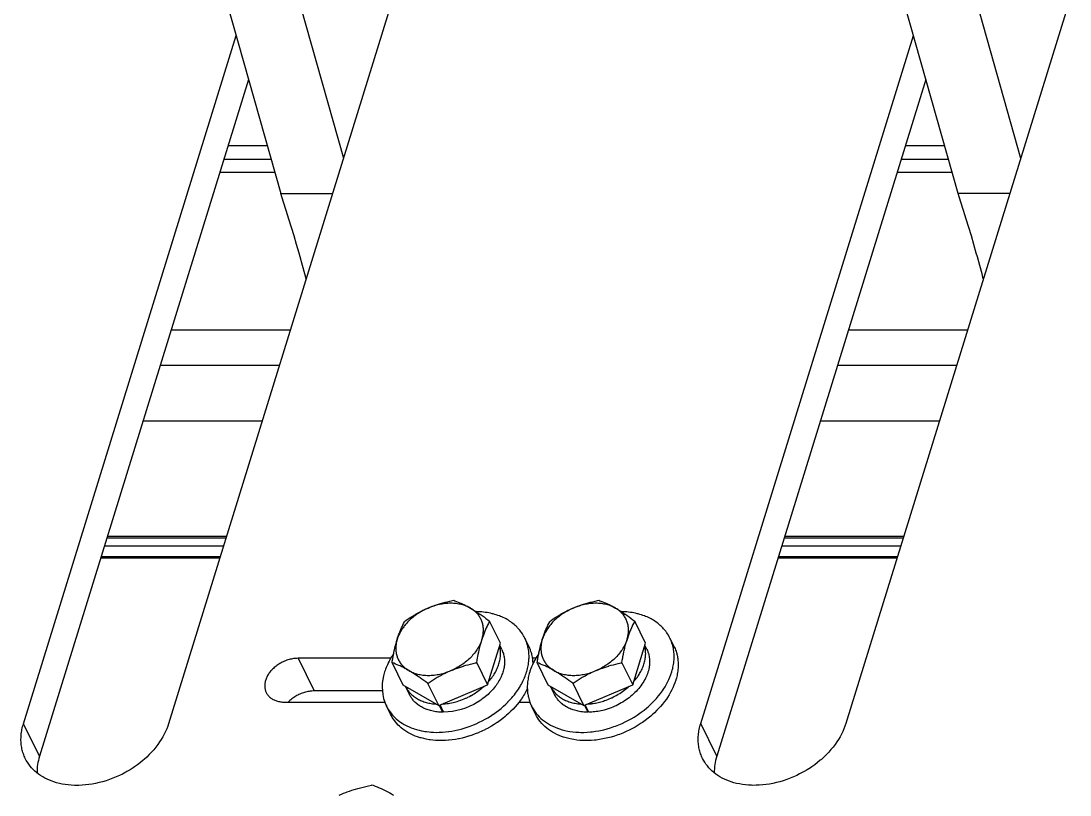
# Model space of a CAD drawing. Extents: x 0 to 216, y 0 to 280.
# Drawn here: x 161.95 to 171.93, y 206.86 to 214.22 of the extents above; entities that cross this region are included whole.
import ezdxf

# ---------------------------------------------------------------- set-up
doc = ezdxf.new("R2010")
doc.units = 0
doc.header["$MEASUREMENT"] = 0
doc.layers.add('CADdetails-9-EXTRAFINE', color=9, linetype='CONTINUOUS')

msp = doc.modelspace()

# ---------------------------------------------------------------- linework, layer by layer
at = {"layer": 'CADdetails-9-EXTRAFINE'}
for points in [[(163.5462, 215.5337), (163.5581, 215.5088), (163.5698, 215.4833), (163.5815, 215.4572), (163.5929, 215.4304), (163.6043, 215.4029), (163.6156, 215.3748), (163.6268, 215.3458), (163.634, 215.3264), (163.6451, 215.296), (163.6559, 215.2651), (163.6666, 215.2336), (163.6771, 215.2015), (163.6874, 215.1686), (163.6975, 215.1351), (163.7075, 215.1008), (163.7103, 215.0908), (164.4196, 212.5777), (164.9095, 212.5777)], [(171.3512, 212.5777), (170.8613, 212.5777), (170.1521, 215.0908), (170.1492, 215.1008), (170.1392, 215.1351), (170.1291, 215.1686), (170.1188, 215.2015), (170.1083, 215.2336), (170.0976, 215.2651), (170.0868, 215.296), (170.0758, 215.3264), (170.0685, 215.3458), (170.0573, 215.3748), (170.046, 215.4029), (170.0347, 215.4304), (170.0232, 215.4572), (170.0116, 215.4833), (169.9998, 215.5088), (169.9879, 215.5337)], [(164.4005, 215.0908), (165.0142, 212.9164)], [(170.8422, 215.0908), (171.4559, 212.9164)], [(165.4843, 214.4379), (163.3515, 207.5351), (163.3432, 207.5104), (163.3337, 207.4855), (163.3229, 207.4606), (163.3108, 207.4357), (163.2974, 207.4108), (163.2826, 207.3859), (163.2665, 207.3611), (163.2492, 207.3364), (163.2305, 207.3119), (163.2105, 207.2877), (163.1894, 207.2638), (163.167, 207.2404), (163.1435, 207.2175), (163.119, 207.1953), (163.1088, 207.1865), (163.083, 207.1653), (163.0562, 207.1448), (163.0284, 207.1251), (163.0151, 207.1161), (162.9856, 207.0972), (162.9554, 207.0794), (162.9435, 207.0727), (162.9125, 207.0563), (162.8863, 207.0434), (162.8544, 207.029), (162.8222, 207.0157), (162.7897, 207.0035), (162.757, 206.9925), (162.7241, 206.9828), (162.691, 206.9741), (162.6909, 206.9741), (162.658, 206.9667), (162.6253, 206.9606), (162.5929, 206.9557), (162.5608, 206.9521), (162.529, 206.9496), (162.4976, 206.9484), (162.4666, 206.9483), (162.4556, 206.9485), (162.4255, 206.95), (162.3963, 206.9526), (162.3678, 206.9562), (162.3401, 206.961), (162.3132, 206.9667), (162.287, 206.9735), (162.2617, 206.9813), (162.2444, 206.9872), (162.2204, 206.9966), (162.1973, 207.0069), (162.1751, 207.018), (162.154, 207.0299), (162.1338, 207.0425), (162.1148, 207.0558), (162.0968, 207.0698), (162.0802, 207.0841), (162.0641, 207.0996), (162.0489, 207.1156), (162.0348, 207.1323), (162.0217, 207.1497), (162.0095, 207.1677), (161.9985, 207.1862), (161.9886, 207.205), (161.9836, 207.2156), (161.9789, 207.2265), (161.9745, 207.2376), (161.9704, 207.2489), (161.9666, 207.2605), (161.9631, 207.2722), (161.96, 207.2841), (161.9572, 207.2961), (161.9547, 207.3083), (161.9527, 207.3206), (161.9509, 207.333), (161.9496, 207.3455), (161.9486, 207.358), (161.9483, 207.3624), (161.9478, 207.375), (161.9477, 207.3877), (161.9479, 207.4005), (161.9485, 207.4135), (161.9495, 207.4266), (161.9508, 207.4398), (161.9525, 207.4532), (161.9547, 207.4666), (161.9572, 207.4801), (161.9601, 207.4938), (161.9633, 207.5075), (161.967, 207.5212), (161.9711, 207.535), (161.9711, 207.5351)], [(171.9261, 214.4381), (169.7933, 207.5354), (169.785, 207.5106), (169.7755, 207.4857), (169.7647, 207.4608), (169.7526, 207.4359), (169.7391, 207.411), (169.7244, 207.3861), (169.7083, 207.3613), (169.6909, 207.3366), (169.6723, 207.3121), (169.6523, 207.2879), (169.6311, 207.264), (169.6088, 207.2406), (169.5853, 207.2177), (169.5608, 207.1955), (169.5505, 207.1867), (169.5248, 207.1655), (169.498, 207.145), (169.4702, 207.1253), (169.4569, 207.1163), (169.4274, 207.0975), (169.3971, 207.0796), (169.3853, 207.0729), (169.3543, 207.0565), (169.3281, 207.0436), (169.2962, 207.0292), (169.264, 207.0159), (169.2315, 207.0037), (169.1988, 206.9927), (169.1659, 206.983), (169.1328, 206.9743), (169.1327, 206.9743), (169.0998, 206.967), (169.0671, 206.9608), (169.0347, 206.9559), (169.0026, 206.9523), (168.9708, 206.9498), (168.9394, 206.9486), (168.9083, 206.9485), (168.8974, 206.9487), (168.8673, 206.9502), (168.838, 206.9528), (168.8096, 206.9564), (168.7819, 206.9612), (168.7549, 206.9669), (168.7288, 206.9737), (168.7034, 206.9815), (168.6862, 206.9874), (168.6622, 206.9968), (168.6391, 207.0071), (168.6169, 207.0182), (168.5957, 207.0301), (168.5756, 207.0427), (168.5566, 207.0561), (168.5386, 207.07), (168.522, 207.0843), (168.5059, 207.0998), (168.4907, 207.1158), (168.4766, 207.1326), (168.4635, 207.1499), (168.4513, 207.1679), (168.4403, 207.1864), (168.4304, 207.2052), (168.4254, 207.2159), (168.4207, 207.2267), (168.4163, 207.2378), (168.4122, 207.2492), (168.4084, 207.2607), (168.4049, 207.2724), (168.4018, 207.2843), (168.399, 207.2964), (168.3965, 207.3085), (168.3944, 207.3208), (168.3927, 207.3332), (168.3914, 207.3457), (168.3903, 207.3582), (168.3901, 207.3627), (168.3896, 207.3752), (168.3895, 207.3879), (168.3897, 207.4007), (168.3903, 207.4137), (168.3913, 207.4268), (168.3926, 207.44), (168.3943, 207.4534), (168.3964, 207.4668), (168.3989, 207.4804), (168.4019, 207.494), (168.4051, 207.5077), (168.4088, 207.5214), (168.4129, 207.5352), (168.4129, 207.5353)], [(161.9711, 207.5351), (163.9945, 214.0838)], [(168.4129, 207.5353), (170.4363, 214.0838)], [(164.1131, 213.6638), (162.1235, 207.2246)], [(170.5548, 213.6638), (168.5653, 207.2248)], [(164.2915, 213.0315), (163.9177, 213.0315)], [(170.7333, 213.0315), (170.3594, 213.0315)], [(164.3278, 212.9029), (163.878, 212.9029)], [(170.7695, 212.9029), (170.3197, 212.9029)], [(164.3633, 212.7773), (163.8392, 212.7773)], [(170.805, 212.7773), (170.2809, 212.7773)], [(164.6597, 211.7683), (164.6475, 211.8139), (164.6254, 211.8954), (164.6028, 211.9767), (164.5927, 212.0126), (164.5694, 212.0937), (164.5457, 212.1748), (164.5215, 212.2557), (164.4968, 212.3364), (164.4716, 212.417), (164.4459, 212.4974), (164.4196, 212.5777)], [(171.1014, 211.7683), (171.0892, 211.8139), (171.0671, 211.8954), (171.0445, 211.9767), (171.0344, 212.0126), (171.0112, 212.0937), (170.9874, 212.1748), (170.9632, 212.2557), (170.9385, 212.3364), (170.9133, 212.417), (170.8876, 212.4974), (170.8613, 212.5777)], [(164.5081, 211.2786), (163.3761, 211.2786)], [(170.9499, 211.2786), (169.8178, 211.2786)], [(163.2733, 210.9458), (164.4053, 210.9458)], [(169.715, 210.9458), (170.847, 210.9458)], [(163.1096, 210.4161), (164.2417, 210.4161)], [(169.5513, 210.4161), (170.6834, 210.4161)], [(163.8965, 209.2991), (162.7645, 209.2991)], [(163.9018, 209.3163), (162.7698, 209.3163)], [(170.3382, 209.2991), (169.2062, 209.2991)], [(170.3436, 209.3163), (169.2115, 209.3163)], [(163.8737, 209.2253), (162.7417, 209.2253)], [(170.3154, 209.2253), (169.1834, 209.2253)], [(163.838, 209.1096), (162.7059, 209.1096)], [(162.7113, 209.1269), (163.8433, 209.1269)], [(170.2797, 209.1096), (169.1477, 209.1096)], [(169.153, 209.1269), (170.285, 209.1269)], [(165.4771, 208.1153), (165.5798, 207.9061), (165.9217, 207.7082), (165.819, 207.9174), (165.8156, 207.92), (165.7978, 207.9331), (165.78, 207.9461), (165.762, 207.9589), (165.744, 207.9716), (165.7258, 207.9841), (165.7102, 207.9945), (165.6917, 208.0066), (165.6731, 208.0184), (165.6544, 208.0299), (165.6362, 208.0406), (165.631, 208.0436), (165.6157, 208.0522), (165.6002, 208.0606), (165.5846, 208.0687), (165.5688, 208.0765), (165.553, 208.0841), (165.5424, 208.0889), (165.5262, 208.096), (165.51, 208.1027), (165.4936, 208.1092), (165.4771, 208.1153), (165.4794, 208.1291), (165.4832, 208.1515), (165.4872, 208.1739), (165.4895, 208.1863), (165.4939, 208.2086), (165.4987, 208.2309), (165.4994, 208.2342), (165.5044, 208.2564), (165.5097, 208.278), (165.5151, 208.2986), (165.5206, 208.3184), (165.5264, 208.3375), (165.5305, 208.3505), (165.5364, 208.3684), (165.5427, 208.386), (165.5468, 208.397), (165.5535, 208.4142), (165.5605, 208.431), (165.5678, 208.4476), (165.5755, 208.4642), (165.5795, 208.4726), (165.5877, 208.4889), (165.5964, 208.5054), (165.5994, 208.5111), (165.6098, 208.5182), (165.6297, 208.5314), (165.6492, 208.544), (165.6683, 208.5559), (165.687, 208.5671), (165.7055, 208.5778), (165.7069, 208.5786), (165.7252, 208.5887), (165.7435, 208.5984), (165.7616, 208.6076), (165.7647, 208.6092), (165.783, 208.6179), (165.8013, 208.6263), (165.8196, 208.6344), (165.8381, 208.6421), (165.8569, 208.6495), (165.876, 208.6566), (165.8793, 208.6578), (165.8987, 208.6646), (165.9185, 208.6711), (165.9388, 208.6774), (165.9402, 208.6778), (165.961, 208.6839), (165.9826, 208.6898), (166.0049, 208.6955), (166.028, 208.7011), (166.052, 208.7065), (166.0637, 208.709), (166.0746, 208.705), (166.091, 208.6987), (166.1073, 208.692), (166.1235, 208.6851), (166.1395, 208.6778), (166.1449, 208.6753), (166.1607, 208.6677), (166.1764, 208.6597), (166.192, 208.6515), (166.2074, 208.6431), (166.2227, 208.6344), (166.2409, 208.6236), (166.2596, 208.6121), (166.2755, 208.6021), (166.294, 208.5901), (166.3123, 208.5778), (166.3159, 208.5754), (166.3341, 208.5628), (166.3521, 208.5501), (166.37, 208.5373), (166.3879, 208.5243), (166.4056, 208.5111)], [(166.2832, 208.1153), (166.2869, 208.1378), (166.2908, 208.1602), (166.2933, 208.1739), (166.2976, 208.1963), (166.3021, 208.2186), (166.3048, 208.2309), (166.3098, 208.2531), (166.3106, 208.2564), (166.3158, 208.278), (166.3213, 208.2986), (166.3268, 208.3184), (166.3325, 208.3375), (166.329, 208.3269), (166.3252, 208.3163), (166.3209, 208.3057), (166.3162, 208.295), (166.3112, 208.2843), (166.3057, 208.2736), (166.2998, 208.2629), (166.2935, 208.2522), (166.2913, 208.2488), (166.2845, 208.2382), (166.2773, 208.2277), (166.2697, 208.2172), (166.2616, 208.2068), (166.2613, 208.2063), (166.2528, 208.196), (166.244, 208.1858), (166.2348, 208.1757), (166.2255, 208.1661), (166.2156, 208.1563), (166.2053, 208.1467), (166.1947, 208.1372), (166.1847, 208.1288), (166.1734, 208.1197), (166.1619, 208.1109), (166.15, 208.1023), (166.1395, 208.0951), (166.1272, 208.087), (166.1145, 208.0791), (166.1017, 208.0716), (166.0886, 208.0644), (166.0753, 208.0574), (166.0619, 208.0509), (166.0483, 208.0446), (166.0392, 208.0406), (166.0577, 208.0483), (166.0765, 208.0557), (166.0956, 208.0629), (166.0989, 208.0641), (166.1183, 208.0708), (166.1381, 208.0774), (166.1584, 208.0837), (166.1598, 208.0841), (166.1806, 208.0902), (166.2022, 208.0961), (166.2245, 208.1018), (166.2476, 208.1074), (166.2716, 208.1128), (166.2832, 208.1153), (166.3859, 207.9061), (166.5082, 208.3019), (166.4056, 208.5111), (166.4025, 208.5054), (166.3938, 208.4889), (166.3856, 208.4726), (166.3816, 208.4642), (166.3739, 208.4476), (166.3666, 208.431), (166.3596, 208.4142), (166.3529, 208.397), (166.3488, 208.386), (166.3426, 208.3684), (166.3382, 208.3555), (166.3325, 208.3375), (166.3334, 208.3407), (166.3364, 208.3511), (166.3389, 208.3616), (166.3411, 208.372), (166.3429, 208.3822), (166.3434, 208.3862), (166.3447, 208.3963), (166.3455, 208.4064), (166.3461, 208.4164), (166.3462, 208.4262), (166.3461, 208.4306), (166.3457, 208.4403), (166.3449, 208.4499), (166.3438, 208.4594), (166.3424, 208.4687), (166.3415, 208.4732), (166.3395, 208.4824), (166.3371, 208.4914), (166.3345, 208.5002), (166.3315, 208.5089), (166.3281, 208.5174), (166.3244, 208.5258), (166.3224, 208.53), (166.3182, 208.5382), (166.3137, 208.5462), (166.3089, 208.554), (166.3037, 208.5616), (166.2981, 208.5691), (166.2923, 208.5764), (166.2893, 208.5799), (166.2831, 208.5868), (166.2765, 208.5936), (166.2695, 208.6002), (166.2623, 208.6066), (166.2588, 208.6095), (166.2511, 208.6155), (166.2431, 208.6213), (166.2348, 208.627), (166.2262, 208.6323), (166.2227, 208.6344), (166.2137, 208.6394), (166.2043, 208.6442), (166.1946, 208.6487), (166.1847, 208.6529), (166.1815, 208.6542), (166.1712, 208.6581), (166.1606, 208.6617), (166.1497, 208.665), (166.1386, 208.668), (166.1361, 208.6686), (166.1246, 208.6712), (166.1129, 208.6735), (166.1009, 208.6755), (166.0887, 208.6772), (166.0871, 208.6774), (166.0746, 208.6786), (166.0619, 208.6795), (166.049, 208.6801), (166.036, 208.6803), (166.0354, 208.6803), (166.0221, 208.6801), (166.0087, 208.6796), (165.9951, 208.6786), (165.9815, 208.6773), (165.9677, 208.6756), (165.9539, 208.6736), (165.9399, 208.6711), (165.9274, 208.6686), (165.9134, 208.6654), (165.8993, 208.6619), (165.8852, 208.6579), (165.8712, 208.6536), (165.8572, 208.6489), (165.8433, 208.6439), (165.8294, 208.6384), (165.8196, 208.6344), (165.8105, 208.6304), (165.797, 208.6241), (165.7835, 208.6175), (165.7703, 208.6106), (165.7572, 208.6034), (165.7443, 208.5958), (165.7317, 208.588), (165.7193, 208.5799), (165.7088, 208.5727), (165.697, 208.5641), (165.6854, 208.5552), (165.6741, 208.5462), (165.6641, 208.5377), (165.6535, 208.5283), (165.6432, 208.5187), (165.6333, 208.5089), (165.6241, 208.4993), (165.6149, 208.4892), (165.606, 208.479), (165.5976, 208.4687), (165.5972, 208.4682), (165.5892, 208.4578), (165.5816, 208.4473), (165.5743, 208.4368), (165.5675, 208.4262), (165.5654, 208.4228), (165.5591, 208.4121), (165.5532, 208.4014), (165.5477, 208.3907), (165.5426, 208.38), (165.5379, 208.3693), (165.5337, 208.3587), (165.5298, 208.3481), (165.5264, 208.3375), (165.5254, 208.3344), (165.5225, 208.3238), (165.5199, 208.3134), (165.5178, 208.303), (165.516, 208.2928), (165.5154, 208.2888), (165.5142, 208.2786), (165.5133, 208.2686), (165.5128, 208.2586), (165.5127, 208.2488), (165.5127, 208.2444), (165.5132, 208.2347), (165.5139, 208.2251), (165.515, 208.2156), (165.5165, 208.2063), (165.5174, 208.2018), (165.5194, 208.1926), (165.5217, 208.1836), (165.5244, 208.1748), (165.5274, 208.1661), (165.5307, 208.1576), (165.5345, 208.1491), (165.5364, 208.145), (165.5406, 208.1368), (165.5452, 208.1288), (165.55, 208.121), (165.5552, 208.1134), (165.5607, 208.1059), (165.5665, 208.0986), (165.5695, 208.0951), (165.5758, 208.0881), (165.5824, 208.0814), (165.5893, 208.0748), (165.5966, 208.0684), (165.6, 208.0655), (165.6077, 208.0595), (165.6157, 208.0537), (165.624, 208.048), (165.6327, 208.0427), (165.6362, 208.0406), (165.6452, 208.0356), (165.6545, 208.0308), (165.6642, 208.0263), (165.6741, 208.0221), (165.6773, 208.0208), (165.6876, 208.0169), (165.6982, 208.0133), (165.7091, 208.01), (165.7202, 208.007), (165.7228, 208.0064), (165.7343, 208.0037), (165.746, 208.0014), (165.758, 207.9995), (165.7702, 207.9978), (165.7718, 207.9976), (165.7842, 207.9964), (165.7969, 207.9955), (165.8098, 207.9949), (165.8229, 207.9947), (165.8235, 207.9947), (165.8368, 207.9949), (165.8502, 207.9954), (165.8637, 207.9964), (165.8773, 207.9977), (165.8911, 207.9993), (165.905, 208.0014), (165.9189, 208.0039), (165.9314, 208.0064), (165.9455, 208.0096), (165.9596, 208.0131), (165.9736, 208.0171), (165.9877, 208.0214), (166.0016, 208.0261), (166.0156, 208.0311), (166.0294, 208.0366), (166.0392, 208.0406), (166.0209, 208.0326), (166.0026, 208.0242), (165.9843, 208.0154), (165.9812, 208.0139), (165.9631, 208.0046), (165.9448, 207.995), (165.9265, 207.9848), (165.9251, 207.9841), (165.9066, 207.9734), (165.8878, 207.9621), (165.8687, 207.9502), (165.8493, 207.9377), (165.8294, 207.9244), (165.819, 207.9174)], [(166.8575, 208.1153), (166.9602, 207.9061), (167.3021, 207.7082), (167.1994, 207.9174), (167.1959, 207.92), (167.1782, 207.9331), (167.1604, 207.9461), (167.1424, 207.9589), (167.1243, 207.9716), (167.1061, 207.9841), (167.0906, 207.9945), (167.0721, 208.0066), (167.0535, 208.0184), (167.0347, 208.0299), (167.0165, 208.0406), (167.0114, 208.0436), (166.996, 208.0522), (166.9806, 208.0606), (166.965, 208.0687), (166.9492, 208.0765), (166.9333, 208.0841), (166.9227, 208.0889), (166.9066, 208.096), (166.8903, 208.1027), (166.874, 208.1092), (166.8575, 208.1153), (166.8597, 208.1291), (166.8635, 208.1515), (166.8676, 208.1739), (166.8699, 208.1863), (166.8743, 208.2086), (166.879, 208.2309), (166.8797, 208.2342), (166.8848, 208.2564), (166.8901, 208.278), (166.8955, 208.2986), (166.901, 208.3184), (166.9067, 208.3375), (166.9108, 208.3505), (166.9168, 208.3684), (166.923, 208.386), (166.9272, 208.397), (166.9339, 208.4142), (166.9409, 208.431), (166.9482, 208.4476), (166.9558, 208.4642), (166.9599, 208.4726), (166.9681, 208.4889), (166.9767, 208.5054), (166.9798, 208.5111), (166.9901, 208.5182), (167.0101, 208.5314), (167.0295, 208.544), (167.0487, 208.5559), (167.0674, 208.5671), (167.0859, 208.5778), (167.0872, 208.5786), (167.1056, 208.5887), (167.1238, 208.5984), (167.142, 208.6076), (167.1451, 208.6092), (167.1633, 208.6179), (167.1816, 208.6263), (167.2, 208.6344), (167.2185, 208.6421), (167.2373, 208.6495), (167.2564, 208.6566), (167.2597, 208.6578), (167.2791, 208.6646), (167.2989, 208.6711), (167.3192, 208.6774), (167.3205, 208.6778), (167.3414, 208.6839), (167.3629, 208.6898), (167.3852, 208.6955), (167.4083, 208.7011), (167.4323, 208.7065), (167.444, 208.709), (167.455, 208.705), (167.4714, 208.6987), (167.4877, 208.692), (167.5038, 208.6851), (167.5199, 208.6778), (167.5253, 208.6753), (167.5411, 208.6677), (167.5568, 208.6597), (167.5723, 208.6515), (167.5878, 208.6431), (167.6031, 208.6344), (167.6213, 208.6236), (167.64, 208.6121), (167.6559, 208.6021), (167.6744, 208.5901), (167.6927, 208.5778), (167.6963, 208.5754), (167.7144, 208.5628), (167.7325, 208.5501), (167.7504, 208.5373), (167.7682, 208.5243), (167.786, 208.5111)], [(167.6636, 208.1153), (167.6673, 208.1378), (167.6712, 208.1602), (167.6737, 208.1739), (167.678, 208.1963), (167.6825, 208.2186), (167.6852, 208.2309), (167.6902, 208.2531), (167.691, 208.2564), (167.6962, 208.278), (167.7016, 208.2986), (167.7072, 208.3184), (167.7128, 208.3375), (167.7094, 208.3269), (167.7056, 208.3163), (167.7013, 208.3057), (167.6966, 208.295), (167.6915, 208.2843), (167.686, 208.2736), (167.6802, 208.2629), (167.6738, 208.2522), (167.6717, 208.2488), (167.6649, 208.2382), (167.6577, 208.2277), (167.65, 208.2172), (167.642, 208.2068), (167.6416, 208.2063), (167.6332, 208.196), (167.6243, 208.1858), (167.6151, 208.1757), (167.6059, 208.1661), (167.596, 208.1563), (167.5857, 208.1467), (167.5751, 208.1372), (167.5651, 208.1288), (167.5538, 208.1197), (167.5422, 208.1109), (167.5304, 208.1023), (167.5199, 208.0951), (167.5075, 208.087), (167.4949, 208.0791), (167.482, 208.0716), (167.469, 208.0644), (167.4557, 208.0574), (167.4423, 208.0509), (167.4287, 208.0446), (167.4196, 208.0406), (167.4381, 208.0483), (167.4569, 208.0557), (167.476, 208.0629), (167.4793, 208.0641), (167.4986, 208.0708), (167.5185, 208.0774), (167.5388, 208.0837), (167.5401, 208.0841), (167.561, 208.0902), (167.5825, 208.0961), (167.6048, 208.1018), (167.6279, 208.1074), (167.6519, 208.1128), (167.6636, 208.1153), (167.7663, 207.9061), (167.8886, 208.3019), (167.786, 208.5111), (167.7828, 208.5054), (167.7742, 208.4889), (167.766, 208.4726), (167.762, 208.4642), (167.7543, 208.4476), (167.747, 208.431), (167.74, 208.4142), (167.7333, 208.397), (167.7292, 208.386), (167.7229, 208.3684), (167.7186, 208.3555), (167.7128, 208.3375), (167.7138, 208.3407), (167.7167, 208.3511), (167.7193, 208.3616), (167.7214, 208.372), (167.7232, 208.3822), (167.7238, 208.3862), (167.7251, 208.3963), (167.7259, 208.4064), (167.7264, 208.4164), (167.7265, 208.4262), (167.7265, 208.4306), (167.7261, 208.4403), (167.7253, 208.4499), (167.7242, 208.4594), (167.7227, 208.4687), (167.7219, 208.4732), (167.7199, 208.4824), (167.7175, 208.4914), (167.7148, 208.5002), (167.7118, 208.5089), (167.7085, 208.5174), (167.7047, 208.5258), (167.7028, 208.53), (167.6986, 208.5382), (167.694, 208.5462), (167.6892, 208.554), (167.684, 208.5616), (167.6785, 208.5691), (167.6727, 208.5764), (167.6697, 208.5799), (167.6634, 208.5868), (167.6568, 208.5936), (167.6499, 208.6002), (167.6426, 208.6066), (167.6392, 208.6095), (167.6315, 208.6155), (167.6235, 208.6213), (167.6152, 208.627), (167.6065, 208.6323), (167.6031, 208.6344), (167.594, 208.6394), (167.5847, 208.6442), (167.575, 208.6487), (167.5651, 208.6529), (167.5619, 208.6542), (167.5516, 208.6581), (167.541, 208.6617), (167.5301, 208.665), (167.519, 208.668), (167.5164, 208.6686), (167.505, 208.6712), (167.4932, 208.6735), (167.4812, 208.6755), (167.4691, 208.6772), (167.4674, 208.6774), (167.455, 208.6786), (167.4423, 208.6795), (167.4294, 208.6801), (167.4163, 208.6803), (167.4157, 208.6803), (167.4024, 208.6801), (167.389, 208.6796), (167.3755, 208.6786), (167.3619, 208.6773), (167.3481, 208.6756), (167.3343, 208.6736), (167.3203, 208.6711), (167.3078, 208.6686), (167.2937, 208.6654), (167.2796, 208.6619), (167.2656, 208.6579), (167.2516, 208.6536), (167.2376, 208.6489), (167.2236, 208.6439), (167.2098, 208.6384), (167.2, 208.6344), (167.1909, 208.6304), (167.1773, 208.6241), (167.1639, 208.6175), (167.1506, 208.6106), (167.1376, 208.6034), (167.1247, 208.5958), (167.1121, 208.588), (167.0997, 208.5799), (167.0892, 208.5727), (167.0774, 208.5641), (167.0658, 208.5552), (167.0545, 208.5462), (167.0445, 208.5377), (167.0339, 208.5283), (167.0236, 208.5187), (167.0137, 208.5089), (167.0045, 208.4993), (166.9953, 208.4892), (166.9864, 208.479), (166.978, 208.4687), (166.9776, 208.4682), (166.9696, 208.4578), (166.9619, 208.4473), (166.9547, 208.4368), (166.9479, 208.4262), (166.9457, 208.4228), (166.9394, 208.4121), (166.9335, 208.4014), (166.928, 208.3907), (166.923, 208.38), (166.9183, 208.3693), (166.914, 208.3587), (166.9102, 208.3481), (166.9067, 208.3375), (166.9058, 208.3344), (166.9028, 208.3238), (166.9003, 208.3134), (166.8981, 208.303), (166.8963, 208.2928), (166.8958, 208.2888), (166.8945, 208.2786), (166.8937, 208.2686), (166.8932, 208.2586), (166.8931, 208.2488), (166.8931, 208.2444), (166.8935, 208.2347), (166.8943, 208.2251), (166.8954, 208.2156), (166.8969, 208.2063), (166.8977, 208.2018), (166.8997, 208.1926), (166.9021, 208.1836), (166.9047, 208.1748), (166.9078, 208.1661), (166.9111, 208.1576), (166.9148, 208.1491), (166.9168, 208.145), (166.921, 208.1368), (166.9255, 208.1288), (166.9304, 208.121), (166.9355, 208.1134), (166.9411, 208.1059), (166.9469, 208.0986), (166.9499, 208.0951), (166.9561, 208.0881), (166.9627, 208.0814), (166.9697, 208.0748), (166.9769, 208.0684), (166.9804, 208.0655), (166.9881, 208.0595), (166.9961, 208.0537), (167.0044, 208.048), (167.013, 208.0427), (167.0165, 208.0406), (167.0256, 208.0356), (167.0349, 208.0308), (167.0446, 208.0263), (167.0545, 208.0221), (167.0577, 208.0208), (167.068, 208.0169), (167.0786, 208.0133), (167.0895, 208.01), (167.1006, 208.007), (167.1032, 208.0064), (167.1146, 208.0037), (167.1263, 208.0014), (167.1383, 207.9995), (167.1505, 207.9978), (167.1522, 207.9976), (167.1646, 207.9964), (167.1773, 207.9955), (167.1902, 207.9949), (167.2032, 207.9947), (167.2039, 207.9947), (167.2171, 207.9949), (167.2305, 207.9954), (167.2441, 207.9964), (167.2577, 207.9977), (167.2715, 207.9993), (167.2853, 208.0014), (167.2993, 208.0039), (167.3118, 208.0064), (167.3258, 208.0096), (167.3399, 208.0131), (167.354, 208.0171), (167.368, 208.0214), (167.382, 208.0261), (167.3959, 208.0311), (167.4098, 208.0366), (167.4196, 208.0406), (167.4012, 208.0326), (167.3829, 208.0242), (167.3647, 208.0154), (167.3616, 208.0139), (167.3434, 208.0046), (167.3252, 207.995), (167.3068, 207.9848), (167.3055, 207.9841), (167.287, 207.9734), (167.2682, 207.9621), (167.2491, 207.9502), (167.2296, 207.9377), (167.2097, 207.9244), (167.1994, 207.9174)], [(166.7786, 208.2718), (166.7402, 208.35), (166.7344, 208.3613), (166.7282, 208.3724), (166.7252, 208.3776), (166.7185, 208.3884), (166.7115, 208.399), (166.708, 208.4039), (166.7005, 208.4141), (166.6925, 208.4242), (166.6887, 208.4288), (166.6802, 208.4386), (166.6713, 208.4481), (166.6672, 208.4524), (166.6578, 208.4616), (166.648, 208.4706), (166.6379, 208.4793), (166.6274, 208.4878), (166.6181, 208.495), (166.607, 208.503), (166.5955, 208.5108), (166.5837, 208.5183), (166.5715, 208.5255), (166.5616, 208.531), (166.5487, 208.5377), (166.5356, 208.5442), (166.5221, 208.5503), (166.5083, 208.5561), (166.4983, 208.56), (166.4839, 208.5653), (166.4692, 208.5702), (166.4542, 208.5749), (166.4388, 208.5791), (166.4292, 208.5816), (166.4133, 208.5853), (166.3972, 208.5886), (166.3808, 208.5916), (166.3641, 208.5941), (166.3472, 208.5964), (166.33, 208.5982), (166.3126, 208.5996), (166.2949, 208.6006), (166.2774, 208.6012)], [(168.1205, 208.35), (168.1147, 208.3613), (168.1086, 208.3724), (168.1056, 208.3776), (168.0989, 208.3884), (168.0918, 208.399), (168.0884, 208.4039), (168.0808, 208.4141), (168.0728, 208.4242), (168.069, 208.4288), (168.0605, 208.4386), (168.0517, 208.4481), (168.0475, 208.4524), (168.0381, 208.4616), (168.0284, 208.4706), (168.0183, 208.4793), (168.0078, 208.4878), (167.9985, 208.495), (167.9874, 208.503), (167.9759, 208.5108), (167.9641, 208.5183), (167.9519, 208.5255), (167.9419, 208.531), (167.9291, 208.5377), (167.9159, 208.5442), (167.9025, 208.5503), (167.8886, 208.5561), (167.8786, 208.56), (167.8642, 208.5653), (167.8495, 208.5702), (167.8345, 208.5749), (167.8192, 208.5791), (167.8095, 208.5816), (167.7937, 208.5853), (167.7776, 208.5886), (167.7612, 208.5916), (167.7445, 208.5941), (167.7276, 208.5964), (167.7104, 208.5982), (167.693, 208.5996), (167.6753, 208.6006), (167.6578, 208.6012)], [(166.7641, 207.8682), (166.7575, 207.8547), (166.7506, 207.8414), (166.7434, 207.8282), (166.7359, 207.8151), (166.7281, 207.8023), (166.72, 207.7896), (166.7117, 207.777), (166.708, 207.7716), (166.6994, 207.7593), (166.6905, 207.7472), (166.6853, 207.7404), (166.6676, 207.7182), (166.6489, 207.6962), (166.6291, 207.6746), (166.6082, 207.6533), (166.5864, 207.6325), (166.5636, 207.6122), (166.5545, 207.6044), (166.5305, 207.5849), (166.5056, 207.5659), (166.4799, 207.5477), (166.4764, 207.5453), (166.4499, 207.5278), (166.4226, 207.5111), (166.3947, 207.4952), (166.3918, 207.4937), (166.3633, 207.4787), (166.3607, 207.4774), (166.3316, 207.4634), (166.3022, 207.4504), (166.2991, 207.449), (166.2693, 207.4371), (166.2394, 207.4262), (166.2092, 207.4163), (166.2052, 207.415), (166.175, 207.4063), (166.1448, 207.3986), (166.1146, 207.392), (166.1093, 207.3909), (166.0794, 207.3855), (166.0496, 207.3812), (166.0201, 207.3779), (166.0134, 207.3773), (165.9843, 207.3753), (165.9557, 207.3744), (165.9274, 207.3744), (165.9193, 207.3746), (165.8917, 207.3759), (165.8647, 207.3782), (165.8383, 207.3815), (165.8288, 207.3829), (165.8033, 207.3874), (165.7785, 207.3927), (165.7544, 207.399), (165.744, 207.402), (165.7209, 207.4094), (165.6987, 207.4176), (165.6772, 207.4266), (165.6664, 207.4315), (165.6461, 207.4416), (165.6267, 207.4524), (165.6081, 207.4638), (165.5978, 207.4708), (165.5805, 207.4833), (165.5641, 207.4964), (165.5486, 207.51), (165.5366, 207.5215), (165.5226, 207.5362), (165.5119, 207.5486), (165.4995, 207.5643), (165.49, 207.5775), (165.4792, 207.5941), (165.471, 207.6082), (165.4619, 207.6256), (165.4234, 207.7039), (165.4322, 207.6871), (165.4419, 207.6706), (165.4524, 207.6545), (165.4581, 207.6466), (165.4698, 207.6314), (165.4824, 207.6166), (165.4957, 207.6023), (165.5026, 207.5954), (165.5172, 207.5819), (165.5326, 207.5689), (165.5488, 207.5565), (165.5565, 207.551), (165.5738, 207.5395), (165.5919, 207.5286), (165.6109, 207.5183), (165.6187, 207.5143), (165.6386, 207.5049), (165.6594, 207.4962), (165.6808, 207.4882), (165.6882, 207.4857), (165.7107, 207.4787), (165.7338, 207.4725), (165.7576, 207.4671), (165.7641, 207.4658), (165.7887, 207.4614), (165.804, 207.4591), (165.8296, 207.4561), (165.845, 207.4548), (165.8715, 207.4532), (165.8985, 207.4525), (165.9259, 207.4528), (165.9297, 207.4529), (165.9576, 207.4543), (165.9858, 207.4566), (166.0143, 207.4599), (166.0169, 207.4602), (166.0457, 207.4646), (166.0746, 207.4699), (166.1037, 207.4762), (166.105, 207.4765), (166.1342, 207.4839), (166.1634, 207.4922), (166.1925, 207.5015), (166.1928, 207.5017), (166.2218, 207.5119), (166.2506, 207.5231), (166.2788, 207.5351), (166.3071, 207.5482), (166.3343, 207.5618), (166.3617, 207.5765), (166.3883, 207.5918), (166.4145, 207.608), (166.4401, 207.625), (166.4417, 207.6261), (166.4666, 207.6437), (166.4906, 207.662), (166.5139, 207.6808), (166.5364, 207.7002), (166.558, 207.7201), (166.5786, 207.7404), (166.5801, 207.7419), (166.5925, 207.7548), (166.6045, 207.7678), (166.6162, 207.781), (166.6274, 207.7942), (166.6383, 207.8076), (166.6405, 207.8104), (166.6509, 207.8239), (166.6609, 207.8375), (166.6705, 207.8511), (166.6797, 207.8649), (166.6885, 207.8786), (166.6912, 207.883), (166.6995, 207.8968), (166.7073, 207.9106), (166.7148, 207.9245), (166.7218, 207.9383), (166.7284, 207.9522), (166.7311, 207.9581), (166.7371, 207.9719), (166.7428, 207.9857), (166.748, 207.9995), (166.7528, 208.0133), (166.7573, 208.027), (166.7587, 208.0317), (166.7626, 208.0453), (166.7661, 208.0589), (166.7692, 208.0724), (166.7719, 208.0858), (166.7742, 208.0992), (166.7762, 208.1124), (166.7765, 208.1154), (166.778, 208.1286), (166.7791, 208.1416), (166.7798, 208.1546), (166.78, 208.1579), (166.7802, 208.1707), (166.7801, 208.1834), (166.7796, 208.196), (166.7794, 208.1996), (166.7784, 208.212), (166.7772, 208.2243), (166.7755, 208.2365), (166.7749, 208.2402), (166.7728, 208.2522), (166.7703, 208.2641), (166.7675, 208.2758), (166.7666, 208.2795), (166.7633, 208.2911), (166.7597, 208.3025), (166.7557, 208.3137), (166.7544, 208.3173), (166.75, 208.3284), (166.7452, 208.3393), (166.7402, 208.35)], [(166.3947, 207.934), (166.3992, 207.9391), (166.4084, 207.95), (166.4172, 207.9609), (166.4256, 207.9719), (166.4336, 207.983), (166.4412, 207.9942), (166.4484, 208.0054), (166.4552, 208.0167), (166.4606, 208.0261), (166.4666, 208.0374), (166.4722, 208.0487), (166.4774, 208.06), (166.4818, 208.0703), (166.4863, 208.0815), (166.4903, 208.0927), (166.494, 208.1039), (166.4972, 208.1149), (166.5001, 208.1259), (166.5025, 208.1369), (166.5046, 208.1478), (166.5047, 208.1484), (166.5064, 208.1592), (166.5077, 208.17), (166.5086, 208.1806), (166.5091, 208.1911), (166.5092, 208.1924), (166.5093, 208.2028), (166.509, 208.2131), (166.5085, 208.2233), (166.5075, 208.2333), (166.5073, 208.2349), (166.506, 208.2448), (166.5042, 208.2546), (166.5022, 208.2643), (166.4998, 208.2738)], [(166.5204, 208.2422), (166.5016, 208.2805)], [(166.8184, 208.1075), (166.8182, 208.1136), (166.8175, 208.1261), (166.8164, 208.1385), (166.815, 208.1507), (166.8141, 208.1569), (166.8121, 208.169), (166.8098, 208.1809), (166.8071, 208.1927), (166.8056, 208.1988), (166.8024, 208.2104), (166.7988, 208.2219), (166.795, 208.2331), (166.7927, 208.2391), (166.7884, 208.2501), (166.7836, 208.2611), (166.7785, 208.2718)], [(167.9008, 208.2422), (167.882, 208.2805)], [(164.5833, 208.1569), (164.7357, 207.8464)], [(166.8726, 208.2015), (166.8692, 208.1965), (166.8632, 208.1875), (166.8573, 208.1783), (166.8547, 208.1742), (166.8491, 208.1649), (166.8436, 208.1555), (166.8382, 208.1461), (166.833, 208.1365), (166.8279, 208.1269), (166.823, 208.1172), (166.8182, 208.1074), (166.8163, 208.1032), (166.8126, 208.0953), (166.8091, 208.0874), (166.8076, 208.0838), (166.8043, 208.0758), (166.801, 208.0678), (166.7979, 208.0597), (166.7949, 208.0516), (166.7921, 208.0434), (166.7893, 208.0352), (166.7867, 208.027), (166.7829, 208.014), (166.7792, 208.0004), (166.776, 207.9869), (166.7731, 207.9734), (166.7707, 207.9601), (166.7685, 207.9468), (166.7684, 207.9459), (166.7668, 207.9327), (166.7654, 207.9196), (166.7645, 207.9066), (166.764, 207.8936), (166.7638, 207.8809), (166.764, 207.8682), (166.7641, 207.864), (166.7648, 207.8515), (166.7658, 207.839), (166.7672, 207.8268), (166.7689, 207.8146), (166.771, 207.8026), (166.7719, 207.7981), (166.7745, 207.7863), (166.7774, 207.7746), (166.7807, 207.763), (166.7843, 207.7516), (166.7882, 207.7404)], [(166.8446, 208.1569), (166.8138, 208.1569)], [(167.9008, 208.2422), (167.9058, 208.2313), (167.9104, 208.2201), (167.9144, 208.2087), (167.9155, 208.205), (167.9189, 208.1933), (167.9208, 208.1854), (167.9232, 208.1734), (167.9245, 208.1654), (167.926, 208.1531), (167.927, 208.1405), (167.9274, 208.1277), (167.9275, 208.1241), (167.9272, 208.1111), (167.9263, 208.098), (167.9249, 208.0847), (167.9244, 208.0815), (167.9223, 208.0681), (167.9195, 208.0545), (167.9161, 208.0408), (167.9154, 208.0382), (167.9114, 208.0244), (167.9067, 208.0105), (167.9014, 207.9966), (167.9006, 207.9948), (167.8946, 207.9808), (167.888, 207.9668), (167.8807, 207.9528), (167.8801, 207.9517), (167.8722, 207.9378), (167.8637, 207.9238), (167.8545, 207.91), (167.8543, 207.9097), (167.8445, 207.8959), (167.8341, 207.8822), (167.8234, 207.8692), (167.8118, 207.8558), (167.7996, 207.8426), (167.7878, 207.8306), (167.7745, 207.8179), (167.7607, 207.8055), (167.7464, 207.7933), (167.7316, 207.7815), (167.7163, 207.77), (167.7046, 207.7617), (167.6885, 207.7509), (167.6721, 207.7405), (167.658, 207.7321), (167.6409, 207.7226), (167.6235, 207.7135), (167.6089, 207.7064), (167.5969, 207.7008), (167.5789, 207.6931), (167.5608, 207.6858), (167.5425, 207.6792), (167.5241, 207.6731), (167.5057, 207.6675), (167.4958, 207.6648), (167.481, 207.6611), (167.4661, 207.6577), (167.4643, 207.6573), (167.4496, 207.6543), (167.4348, 207.6518), (167.4202, 207.6496), (167.4056, 207.6477), (167.3911, 207.6463), (167.3768, 207.6453), (167.3626, 207.6446), (167.3485, 207.6443), (167.3146, 207.7135)], [(165.6054, 207.8887), (165.6098, 207.8801), (165.6146, 207.8717), (165.6197, 207.8634), (165.6251, 207.8553), (165.6259, 207.8542), (165.6316, 207.8464), (165.6377, 207.8386), (165.6442, 207.8311), (165.6509, 207.8238), (165.6517, 207.8229), (165.6588, 207.8158), (165.6662, 207.8089), (165.674, 207.8022), (165.682, 207.7958), (165.6826, 207.7953), (165.691, 207.789), (165.6997, 207.783), (165.7087, 207.7773), (165.718, 207.7717), (165.7183, 207.7716), (165.7279, 207.7663), (165.7378, 207.7613), (165.748, 207.7565), (165.7581, 207.7522), (165.7689, 207.748), (165.7799, 207.744), (165.7913, 207.7404), (165.8016, 207.7374), (165.8134, 207.7343), (165.8256, 207.7315), (165.8379, 207.729), (165.8506, 207.7269), (165.8635, 207.7251), (165.8765, 207.7236), (165.8898, 207.7225), (165.8974, 207.7221)], [(165.6432, 207.8117), (165.6054, 207.8887)], [(165.9217, 207.7082), (166.3859, 207.9061)], [(166.9858, 207.8887), (166.9902, 207.8801), (166.995, 207.8717), (167.0001, 207.8634), (167.0055, 207.8553), (167.0062, 207.8542), (167.012, 207.8464), (167.0181, 207.8386), (167.0245, 207.8311), (167.0313, 207.8238), (167.0321, 207.8229), (167.0392, 207.8158), (167.0466, 207.8089), (167.0543, 207.8022), (167.0624, 207.7958), (167.063, 207.7953), (167.0714, 207.789), (167.0801, 207.783), (167.0891, 207.7773), (167.0984, 207.7717), (167.0986, 207.7716), (167.1082, 207.7663), (167.1181, 207.7613), (167.1284, 207.7565), (167.1384, 207.7522), (167.1492, 207.748), (167.1603, 207.744), (167.1716, 207.7404), (167.1819, 207.7374), (167.1938, 207.7343), (167.2059, 207.7315), (167.2183, 207.729), (167.231, 207.7269), (167.2438, 207.7251), (167.2569, 207.7236), (167.2702, 207.7225), (167.2777, 207.7221)], [(167.0236, 207.8117), (166.9858, 207.8887)], [(167.3021, 207.7082), (167.7663, 207.9061)], [(165.3852, 207.8464), (164.7357, 207.8464), (164.7254, 207.8462), (164.715, 207.8456), (164.7045, 207.8447), (164.6992, 207.8441), (164.6883, 207.8426), (164.6774, 207.8407), (164.6664, 207.8384), (164.6555, 207.8358), (164.6445, 207.8328), (164.6336, 207.8294), (164.6227, 207.8256), (164.6119, 207.8215), (164.6012, 207.817), (164.5906, 207.8121), (164.5888, 207.8113), (164.582, 207.8079), (164.5717, 207.8024), (164.5616, 207.7967), (164.5612, 207.7964), (164.5513, 207.7904), (164.5417, 207.784), (164.5324, 207.7774), (164.5234, 207.7706), (164.5146, 207.7635), (164.5062, 207.7562), (164.4981, 207.7487), (164.4903, 207.741)], [(165.959, 207.6443), (165.9471, 207.6445), (165.9335, 207.6451), (165.9201, 207.6461), (165.9069, 207.6474), (165.8939, 207.6491), (165.8812, 207.6511), (165.8688, 207.6534), (165.8565, 207.656), (165.8445, 207.659), (165.8441, 207.6591), (165.8324, 207.6624), (165.821, 207.6659), (165.8098, 207.6698), (165.8089, 207.6701), (165.7981, 207.6743), (165.7875, 207.6788), (165.7773, 207.6835), (165.776, 207.6841), (165.7661, 207.6891), (165.7564, 207.6944), (165.7471, 207.6999), (165.7456, 207.7008), (165.7366, 207.7066), (165.728, 207.7126), (165.7196, 207.7189), (165.718, 207.7202), (165.71, 207.7267), (165.7024, 207.7334), (165.695, 207.7404), (165.6948, 207.7406), (165.6886, 207.7469), (165.6826, 207.7534), (165.6768, 207.7601), (165.6712, 207.767), (165.6659, 207.7741), (165.661, 207.7811), (165.6562, 207.7885), (165.6515, 207.7961), (165.6472, 207.8039), (165.6432, 207.8117)], [(166.7656, 207.8464), (166.7528, 207.8464)], [(167.3393, 207.6443), (167.3274, 207.6445), (167.3139, 207.6451), (167.3004, 207.6461), (167.2873, 207.6474), (167.2743, 207.6491), (167.2615, 207.6511), (167.2491, 207.6534), (167.2369, 207.656), (167.2249, 207.659), (167.2245, 207.6591), (167.2128, 207.6624), (167.2013, 207.6659), (167.1902, 207.6698), (167.1893, 207.6701), (167.1784, 207.6743), (167.1679, 207.6788), (167.1576, 207.6835), (167.1564, 207.6841), (167.1464, 207.6891), (167.1368, 207.6944), (167.1275, 207.6999), (167.126, 207.7008), (167.117, 207.7066), (167.1083, 207.7126), (167.1, 207.7189), (167.0984, 207.7202), (167.0904, 207.7267), (167.0827, 207.7334), (167.0754, 207.7404), (167.0752, 207.7406), (167.0689, 207.7469), (167.063, 207.7534), (167.0572, 207.7601), (167.0516, 207.767), (167.0463, 207.7741), (167.0413, 207.7811), (167.0365, 207.7885), (167.0319, 207.7961), (167.0276, 207.8039), (167.0236, 207.8117)], [(165.9625, 207.6558), (165.959, 207.6443), (165.9266, 207.7102)], [(167.3069, 207.7102), (167.3393, 207.6443), (167.3429, 207.6558)], [(162.1235, 207.2246), (161.9711, 207.5351)], [(168.5653, 207.2248), (168.4129, 207.5353)], [(164.9745, 206.8563), (164.9955, 206.865), (165.0167, 206.8735), (165.0382, 206.8817), (165.0511, 206.8864), (165.073, 206.8941), (165.0954, 206.9015), (165.1183, 206.9088), (165.1292, 206.9121), (165.1528, 206.919), (165.1771, 206.9257), (165.2021, 206.9323), (165.228, 206.9387), (165.2547, 206.9449), (165.2823, 206.951), (165.2876, 206.9521), (165.2962, 206.949), (165.3158, 206.9415), (165.3352, 206.9338), (165.3544, 206.9258), (165.3735, 206.9173), (165.385, 206.9121), (165.404, 206.903), (165.4232, 206.8935), (165.4371, 206.8864), (165.4566, 206.876), (165.4721, 206.8675), (165.4917, 206.8563)]]:
    msp.add_lwpolyline(points, dxfattribs=at)
msp.add_lwpolyline([(168.1589, 208.2718), (168.164, 208.2611), (168.1687, 208.2501), (168.1731, 208.2391), (168.1745, 208.2355), (168.1784, 208.2242), (168.182, 208.2128), (168.1853, 208.2012), (168.1863, 208.1975), (168.1891, 208.1858), (168.1915, 208.1739), (168.1937, 208.1619), (168.1943, 208.1582), (168.1959, 208.146), (168.1972, 208.1337), (168.1982, 208.1213), (168.1984, 208.1177), (168.1989, 208.1052), (168.199, 208.0925), (168.1987, 208.0797), (168.1986, 208.0763), (168.1979, 208.0634), (168.1968, 208.0503), (168.1953, 208.0372), (168.1949, 208.0342), (168.193, 208.0209), (168.1907, 208.0076), (168.188, 207.9942), (168.1849, 207.9806), (168.1814, 207.9671), (168.1775, 207.9534), (168.176, 207.9487), (168.168, 207.9245), (168.1586, 207.9002), (168.148, 207.8758), (168.1394, 207.8578), (168.1266, 207.8333), (168.1125, 207.8089), (168.0972, 207.7847), (168.0867, 207.7691), (168.0692, 207.745), (168.0505, 207.7213), (168.0307, 207.6978), (168.0191, 207.6849), (167.9974, 207.6621), (167.9745, 207.6397), (167.9506, 207.6179), (167.9385, 207.6075), (167.9129, 207.5865), (167.8864, 207.5663), (167.859, 207.5468), (167.8468, 207.5386), (167.8181, 207.5203), (167.7888, 207.5029), (167.7587, 207.4864), (167.7464, 207.4801), (167.7341, 207.4739), (167.7031, 207.4593), (167.6716, 207.4458), (167.6398, 207.4334), (167.6261, 207.4284), (167.5941, 207.4177), (167.5619, 207.4081), (167.5297, 207.3997), (167.5144, 207.3961), (167.4824, 207.3895), (167.4505, 207.3841), (167.4188, 207.3798), (167.4019, 207.3781), (167.3708, 207.3757), (167.3402, 207.3744), (167.31, 207.3744), (167.2916, 207.3749), (167.2624, 207.3766), (167.2339, 207.3795), (167.206, 207.3834), (167.1865, 207.3868), (167.16, 207.3925), (167.1343, 207.3991), (167.1094, 207.4067), (167.0899, 207.4135), (167.0666, 207.4227), (167.0442, 207.4327), (167.0228, 207.4436), (167.0034, 207.4546), (166.9838, 207.4669), (166.9659, 207.4795), (166.9481, 207.4933), (166.9317, 207.5075), (166.916, 207.5226), (166.9013, 207.5382), (166.8874, 207.5545), (166.8746, 207.5714), (166.8628, 207.5889), (166.852, 207.607), (166.8422, 207.6256), (166.8038, 207.7039), (166.8136, 207.6853), (166.8244, 207.6672), (166.8362, 207.6497), (166.849, 207.6327), (166.8629, 207.6164), (166.8775, 207.6008), (166.8933, 207.5857), (166.9097, 207.5716), (166.9275, 207.5578), (166.9454, 207.5452), (166.965, 207.5328), (166.9844, 207.5219), (167.0058, 207.511), (167.0282, 207.5009), (167.0515, 207.4917), (167.071, 207.4849), (167.0959, 207.4773), (167.1216, 207.4707), (167.1481, 207.4651), (167.1676, 207.4616), (167.1955, 207.4577), (167.224, 207.4549), (167.2532, 207.4531), (167.2716, 207.4526), (167.3018, 207.4527), (167.3324, 207.4539), (167.3635, 207.4563), (167.3804, 207.4581), (167.4121, 207.4623), (167.4439, 207.4678), (167.476, 207.4744), (167.4912, 207.4779), (167.5235, 207.4863), (167.5557, 207.4959), (167.5878, 207.5067), (167.6014, 207.5116), (167.6332, 207.524), (167.6647, 207.5376), (167.6957, 207.5522), (167.708, 207.5583), (167.7203, 207.5647), (167.7504, 207.5812), (167.7798, 207.5985), (167.8084, 207.6168), (167.8206, 207.6251), (167.8481, 207.6446), (167.8745, 207.6648), (167.9001, 207.6857), (167.9121, 207.6962), (167.9361, 207.718), (167.959, 207.7403), (167.9807, 207.7632), (167.9923, 207.7761), (168.0122, 207.7995), (168.0308, 207.8233), (168.0482, 207.8473), (168.0588, 207.8629), (168.0742, 207.8872), (168.0882, 207.9115), (168.101, 207.936), (168.1096, 207.954), (168.1202, 207.9784), (168.1295, 208.0028), (168.1376, 208.027), (168.1391, 208.0317), (168.143, 208.0453), (168.1465, 208.0589), (168.1496, 208.0724), (168.1523, 208.0858), (168.1546, 208.0992), (168.1565, 208.1124), (168.1569, 208.1154), (168.1584, 208.1286), (168.1595, 208.1416), (168.1602, 208.1546), (168.1603, 208.1579), (168.1606, 208.1707), (168.1604, 208.1834), (168.16, 208.196), (168.1598, 208.1996), (168.1588, 208.212), (168.1575, 208.2243), (168.1559, 208.2365), (168.1553, 208.2402), (168.1532, 208.2522), (168.1507, 208.2641), (168.1479, 208.2758), (168.1469, 208.2795), (168.1436, 208.2911), (168.14, 208.3025), (168.1361, 208.3137), (168.1347, 208.3173), (168.1303, 208.3284), (168.1256, 208.3393), (168.1205, 208.35)], close=True, dxfattribs=at)
for points in [[(167.7751, 207.934, 0.026067), (167.8104, 207.9781, 0.020724), (167.8322, 208.011), (167.8381, 208.0211), (167.8443, 208.0324), (167.8502, 208.0437), (167.8555, 208.055), (167.8606, 208.0663), (167.8652, 208.0776), (167.8652, 208.0777), (167.8694, 208.0889), (167.8732, 208.1001), (167.8765, 208.1113), (167.8767, 208.1119), (167.8797, 208.123), (167.8823, 208.134), (167.8845, 208.1449), (167.8846, 208.146), (167.8864, 208.1568), (167.8878, 208.1676), (167.8888, 208.1783), (167.8889, 208.1797), (167.8895, 208.1903), (167.8897, 208.2007), (167.8895, 208.211), (167.8895, 208.2127), (167.8888, 208.2229), (167.8879, 208.233), (167.8866, 208.2429), (167.8863, 208.2448), (167.8846, 208.2546), (167.8825, 208.2643), (167.8801, 208.2738)], [(165.4643, 208.1569), (164.5833, 208.1569), (164.5729, 208.1567), (164.5623, 208.1562), (164.5517, 208.1552), (164.541, 208.1539), (164.5302, 208.1522), (164.5194, 208.1502), (164.5085, 208.1477), (164.4976, 208.1449), (164.4867, 208.1417), (164.4757, 208.1381), (164.4649, 208.1341), (164.454, 208.1297), (164.4478, 208.1271), (164.4424, 208.1246), (164.4319, 208.1196), (164.4215, 208.1142), (164.4114, 208.1085), (164.4015, 208.1026), (164.3919, 208.0964), (164.3826, 208.0899), (164.3735, 208.0831), (164.3647, 208.0762), (164.3563, 208.069), (164.3481, 208.0615), (164.3402, 208.0539), (164.3327, 208.0461), (164.3291, 208.0422), (164.3222, 208.0342), (164.3157, 208.0261), (164.3096, 208.018), (164.3039, 208.0098), (164.2985, 208.0016), (164.2936, 207.9933), (164.29, 207.9867), (164.2858, 207.9784), (164.2821, 207.9701), (164.2787, 207.9618), (164.2757, 207.9536), (164.2732, 207.9454), (164.271, 207.9372), (164.2708, 207.9364), (164.2691, 207.9283), (164.2677, 207.9203), (164.2667, 207.9124), (164.2661, 207.9046), (164.2658, 207.8969), (164.266, 207.8894), (164.2665, 207.882), (164.2666, 207.8803), (164.2676, 207.8729), (164.2689, 207.8657), (164.2705, 207.8585), (164.2725, 207.8515), (164.2748, 207.8447), (164.2775, 207.838), (164.2804, 207.8316), (164.2837, 207.8254), (164.2873, 207.8192), (164.2913, 207.8132), (164.2956, 207.8073), (164.3003, 207.8017), (164.3052, 207.7962), (164.3078, 207.7936), (164.3131, 207.7885), (164.3188, 207.7837), (164.3247, 207.779), (164.3311, 207.7745), (164.3377, 207.7703), (164.3446, 207.7663), (164.3476, 207.7647), (164.3549, 207.7611), (164.3625, 207.7577), (164.3705, 207.7546), (164.3787, 207.7518), (164.3872, 207.7493), (164.396, 207.747), (164.3976, 207.7467), (164.4067, 207.7448), (164.4161, 207.7433), (164.4257, 207.7421), (164.4354, 207.7412), (164.4454, 207.7407), (164.4546, 207.7405), (165.4082, 207.7405, 0.025812), (165.4234, 207.7039)], [(165.4922, 208.2015), (165.4899, 208.1981), (165.4808, 208.1844), (165.4722, 208.1706), (165.464, 208.1568), (165.4561, 208.143), (165.4487, 208.1291), (165.4417, 208.1153), (165.439, 208.1097), (165.4325, 208.0959), (165.4265, 208.082), (165.4208, 208.0682), (165.4156, 208.0544), (165.4108, 208.0407), (165.4063, 208.027, 0.165514), (165.4079, 207.7404)], [(166.5204, 208.2422), (166.5249, 208.2325), (166.529, 208.2226), (166.5326, 208.2128), (166.5359, 208.2026), (166.5388, 208.1922), (166.5412, 208.1819), (166.5432, 208.1712), (166.5448, 208.1603), (166.546, 208.1497), (166.5467, 208.1386), (166.5471, 208.1272), (166.547, 208.1166), (166.5465, 208.105), (166.5455, 208.0933), (166.5442, 208.0827), (166.5424, 208.0708), (166.5401, 208.0587), (166.5377, 208.0484), (166.5345, 208.0362), (166.5308, 208.0239), (166.5275, 208.0138), (166.5229, 208.0015), (166.5179, 207.989), (166.5136, 207.9794), (166.5077, 207.967), (166.5013, 207.9545), (166.4944, 207.9421), (166.487, 207.9297), (166.479, 207.9173), (166.4755, 207.912), (166.4669, 207.8998), (166.4578, 207.8876), (166.4483, 207.8755), (166.4382, 207.8635), (166.4277, 207.8517), (166.4246, 207.8484), (166.4135, 207.8367), (166.402, 207.8253), (166.39, 207.8141), (166.3776, 207.8031), (166.3648, 207.7923), (166.3626, 207.7905), (166.3493, 207.7801), (166.3357, 207.7699), (166.3217, 207.76), (166.3074, 207.7504), (166.2928, 207.7412), (166.2915, 207.7404, -0.133537), (165.9681, 207.6443), (165.9342, 207.7135)], [(165.9546, 207.7221, 0.01313), (165.9837, 207.7244), (165.9983, 207.7261), (166.0129, 207.7282), (166.0276, 207.7306), (166.0424, 207.7335), (166.0572, 207.7368), (166.0721, 207.7404), (166.0831, 207.7433), (166.098, 207.7476), (166.1128, 207.7523), (166.1276, 207.7573), (166.1324, 207.7591), (166.1472, 207.7646), (166.1618, 207.7705), (166.1763, 207.7767), (166.1807, 207.7788), (166.1951, 207.7855), (166.1994, 207.7876), (166.2135, 207.7947), (166.2274, 207.8022), (166.2318, 207.8046), (166.2455, 207.8125), (166.2589, 207.8206), (166.2721, 207.829), (166.2811, 207.8351), (166.2938, 207.8439), (166.3063, 207.8531), (166.3185, 207.8625), (166.3303, 207.8721), (166.3419, 207.8819), (166.3531, 207.8919)], [(167.335, 207.7221, 0.013063), (167.3641, 207.7244, 0.004467), (167.373, 207.7254), (167.379, 207.7261), (167.3918, 207.7279), (167.4046, 207.73), (167.4115, 207.7313), (167.4242, 207.7338), (167.4369, 207.7366), (167.4495, 207.7396), (167.4621, 207.7429), (167.4745, 207.7465), (167.487, 207.7503), (167.4993, 207.7543), (167.5141, 207.7595), (167.5287, 207.7651), (167.5433, 207.771), (167.5578, 207.7773), (167.5632, 207.7797), (167.5684, 207.7821), (167.5826, 207.789), (167.5967, 207.7962), (167.6106, 207.8037), (167.6243, 207.8115), (167.6295, 207.8146), (167.6428, 207.8228), (167.656, 207.8313), (167.6688, 207.8401), (167.6814, 207.8492), (167.6867, 207.8531), (167.6989, 207.8625), (167.7107, 207.8721), (167.7222, 207.8819), (167.7334, 207.8919)], [(166.6851, 207.7405), (166.7886, 207.7405, 0.026415), (166.8038, 207.7039)]]:
    msp.add_lwpolyline(points, format="xyb", dxfattribs=at)
for centre, radius, start, end in [((165.7116, 207.9411), 0.1184, 204.49245, 206.25189), ((167.455, 208.1181), 0.5223, 205.64412, 206.04465), ((162.6045, 207.0728), 0.5044, 162.49218, 180.7345), ((169.0456, 207.0731), 0.5037, 162.47261, 180.74226)]:
    msp.add_arc(centre, radius, start, end, dxfattribs=at)

doc.saveas('drawing.dxf')
